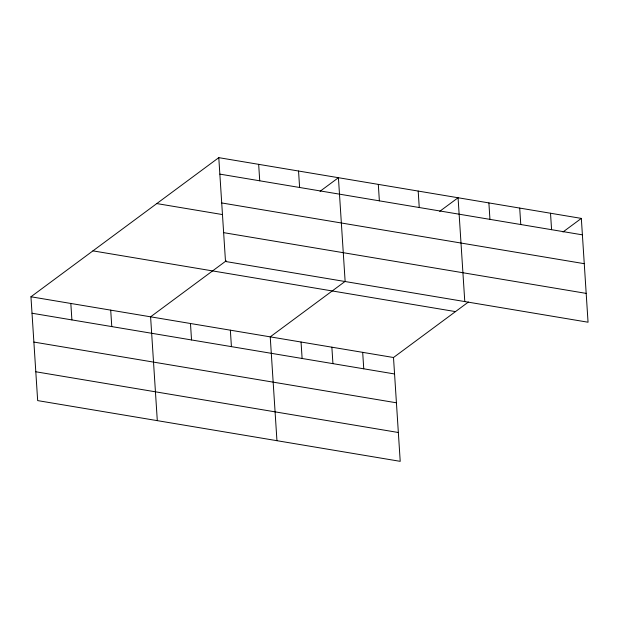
<?xml version="1.0" encoding="UTF-8"?>
<svg xmlns="http://www.w3.org/2000/svg" width="619" height="619" viewBox="0 0 619 619"><rect width="100%" height="100%" fill="white"/><g stroke="black" fill="none" stroke-linecap="round" stroke-linejoin="round"><path stroke-width="0.93" d="M468.413 302.033L393.498 357.511L400.214 461.341L37.666 400.601L30.95 296.78L218.786 157.659L581.334 218.399L588.05 322.22L225.502 261.489L218.786 157.659M226.26 260.777L150.595 316.82L157.303 420.641M320.062 191.31L338.423 177.707L345.139 281.529M345.147 281.382L270.232 336.86L276.948 440.689M439.699 211.35L458.068 197.747L464.784 301.577M562.973 232.001L581.334 218.399M219.846 174.117L582.402 234.849M221.71 202.947L584.266 263.686M156.8 203.574L222.314 214.545M223.637 232.651L586.185 293.391M92.935 250.865L455.483 311.605M30.95 296.78L393.498 357.511M32.018 313.229L394.566 373.969M33.875 342.059L396.431 402.799M35.801 371.771L398.35 432.503M550.515 213.238L551.583 229.688M519.705 208.077L520.765 224.527M488.886 202.908L489.946 219.366M418.189 191.07L419.249 207.52M378.31 184.385L379.37 200.842M362.688 352.35L363.748 368.8M331.869 347.189L332.929 363.639M298.544 171.022L299.611 187.48M301.051 342.028L302.118 358.478M258.665 164.345L259.732 180.794M230.353 330.182L231.421 346.632M190.474 323.497L191.534 339.955M110.708 310.134L111.776 326.592M70.829 303.457L71.897 319.907"/></g></svg>
